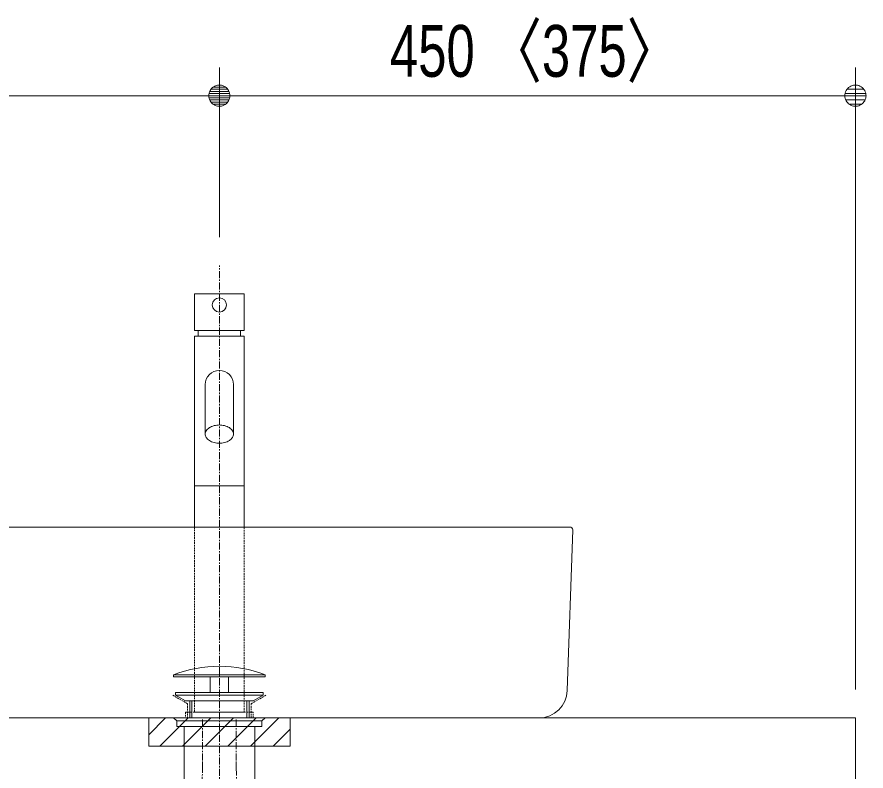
# Model space of a CAD drawing. Units: millimetres, scale not verified. Extents: x -6062 to 6062, y -3045 to 3045.
# Drawn here: x -2311 to -1710, y -1368 to -834 of the extents above; entities that cross this region are included whole.
import ezdxf
from ezdxf.enums import TextEntityAlignment as Align

# ---------------------------------------------------------------- set-up
doc = ezdxf.new("R2010")
doc.units = ezdxf.units.MM
doc.header["$LTSCALE"] = 20
doc.linetypes.add('CHAIN1', pattern=[8, 5, -1, 1, -1])
doc.linetypes.add('DASHED1', pattern=[1.8, 1.2, -0.6])
for name, color, linetype, lineweight in [('0-1_2寸法-1', 7, 'Continuous', 9), ('0-2_0', 7, 'Continuous', 9), ('0-5_5ボウル・キャビネット', 7, 'Continuous', 9), ('0-7_4給排水', 7, 'Continuous', 9)]:
    doc.layers.add(name, color=color, linetype=linetype, lineweight=lineweight)
doc.styles.add('ＭＳ Ｐゴシック', font='')
doc.styles.get('ＭＳ Ｐゴシック').set_extended_font_data('MS PGothic')

# ---------------------------------------------------------------- blocks, each defined once
blk = doc.blocks.new('_Dot')
at = {"layer": '0-2_0'}
for p, q in [((-10, 0), (-20, 0)), ((9.78, 2), (-9.78, 2)), ((7.99, 6), (-7.99, 6)), ((9.16, -3.98), (-9.16, -3.98)), ((6, -7.98), (-6, -7.98))]:
    blk.add_line(p, q, dxfattribs=at)
for points in [[(10, 0), (9.92, 1.25), (9.69, 2.49), (9.3, 3.68), (8.76, 4.82), (8.09, 5.88), (7.29, 6.85), (6.37, 7.71), (5.36, 8.44), (4.26, 9.05), (3.09, 9.51), (1.87, 9.82), (0.63, 9.98), (-0.63, 9.98), (-1.87, 9.82), (-3.09, 9.51), (-4.26, 9.05), (-5.36, 8.44), (-6.37, 7.71), (-7.29, 6.85), (-8.09, 5.88), (-8.76, 4.82), (-9.3, 3.68), (-9.69, 2.49), (-9.92, 1.25), (-10, 0), (0, 0)], [(-10, 0), (-9.92, -1.25), (-9.69, -2.49), (-9.3, -3.68), (-8.76, -4.82), (-8.09, -5.88), (-7.29, -6.85), (-6.37, -7.71), (-5.36, -8.44), (-4.26, -9.05), (-3.09, -9.51), (-1.87, -9.82), (-0.63, -9.98), (0.63, -9.98), (1.87, -9.82), (3.09, -9.51), (4.26, -9.05), (5.36, -8.44), (6.37, -7.71), (7.29, -6.85), (8.09, -5.88), (8.76, -4.82), (9.3, -3.68), (9.69, -2.49), (9.92, -1.25), (10, 0), (0, 0)]]:
    blk.add_lwpolyline(points, close=True, dxfattribs=at)
blk = doc.blocks.new('グループ-10')
at = {"layer": '0-7_4給排水', "linetype": 'CHAIN1'}
blk.add_line((-7600, -41500), (-7600, -20200), dxfattribs=at)
at = {"layer": '0-7_4給排水'}
for p, q in [((-8020, -26360), (-8020, -26600)), ((-7990, -26360), (-7990, -26600)), ((-7210, -26360), (-7210, -26600)), ((-7180, -26360), (-7180, -26600))]:
    blk.add_line(p, q, dxfattribs=at)
for points in [[(-8250, -25990), (-6950, -25990), (-6950, -26020), (-8250, -26020)], [(-7730, -26020), (-7470, -26020), (-7470, -26240), (-7730, -26240)], [(-8220, -26240), (-6980, -26240), (-6980, -26280), (-8220, -26280)], [(-8080, -26360), (-8220, -26280), (-6980, -26280), (-7120, -26360)], [(-8200, -26640), (-8250, -26600), (-6950, -26600), (-7000, -26640)], [(-8200, -26640), (-7000, -26640), (-7000, -26720), (-8200, -26720)], [(-8100, -26720), (-7100, -26720), (-7100, -27800), (-8100, -27800)]]:
    blk.add_lwpolyline(points, close=True, dxfattribs=at)
blk.add_arc((-7600, -27690.4), 1820.4, 69.08018, 110.91982, dxfattribs=at)
blk = doc.blocks.new('グループ-16')
at = {"layer": '0-5_5ボウル・キャビネット'}
for p, q in [((-2640, -23900), (-12560, -23900)), ((-12600, -23941.4), (-12523.1, -26213.5)), ((-2676.9, -26213.5), (-2600, -23941.4)), ((-12123.3, -26600), (-3076.7, -26600))]:
    blk.add_line(p, q, dxfattribs=at)
at = {"layer": '0-5_5ボウル・キャビネット', "linetype": 'DASHED1'}
blk.add_lwpolyline([(-8257.8, -26280), (-8050, -26400), (-8050, -26600), (-7150, -26600), (-7150, -26400), (-6942.2, -26280)], dxfattribs=at)
at = {"layer": '0-5_5ボウル・キャビネット'}
for centre, radius, start, end in [((-12560, -23940), 40, 90, 135.96917), ((-2640, -23940), 40, 44.03083, 90), ((-12560, -23940), 40, 135.96917, 181.93833), ((-2640, -23940), 40, 358.06167, 44.03083), ((-12123.3, -26200), 400, 181.93833, 270), ((-3076.7, -26200), 400, 270, 358.06167)]:
    blk.add_arc(centre, radius, start, end, dxfattribs=at)
blk = doc.blocks.new('グループ-24')
at = {"layer": '0-7_4給排水'}
for p, q in [((-7900, -21120), (-7900, -21200)), ((-7300, -21120), (-7300, -21200)), ((-7250, -23320), (-7950, -23320))]:
    blk.add_line(p, q, dxfattribs=at)
blk.add_lwpolyline([(-7950, -20600), (-7950, -21120), (-7250, -21120), (-7250, -20600)], close=True, dxfattribs=at)
for points in [[(-7250, -23900), (-7250, -21200), (-7950, -21200), (-7950, -23900)], [(-7800, -21885.7), (-7800, -22585.7), (-7799.2, -22597.3), (-7796.7, -22609.1), (-7792.3, -22621.1), (-7786, -22633), (-7777.7, -22644.8), (-7767.4, -22656.1), (-7755.3, -22666.8), (-7741.4, -22676.6), (-7726.1, -22685.5), (-7709.4, -22693.3)], [(-7709.4, -22693.3), (-7691.9, -22699.9), (-7673.6, -22705.3), (-7655, -22709.3), (-7636.4, -22712.1), (-7618, -22713.8), (-7600, -22714.3), (-7582, -22713.8), (-7563.6, -22712.1), (-7545, -22709.3), (-7526.4, -22705.3), (-7508.1, -22699.9), (-7490.6, -22693.3), (-7473.9, -22685.5), (-7458.6, -22676.6), (-7444.7, -22666.8), (-7432.6, -22656.1), (-7422.3, -22644.8), (-7414, -22633), (-7407.7, -22621.1), (-7403.3, -22609.1), (-7400.8, -22597.3), (-7400, -22585.7), (-7400, -21885.7)], [(-7400, -22585.7), (-7400.8, -22574.2), (-7403.3, -22562.3), (-7407.7, -22550.3), (-7414, -22538.4), (-7422.3, -22526.7), (-7432.6, -22515.4), (-7444.7, -22504.7), (-7458.6, -22494.8), (-7473.9, -22485.9), (-7490.6, -22478.1), (-7508.1, -22471.5), (-7526.4, -22466.2), (-7545, -22462.1), (-7563.6, -22459.3), (-7582, -22457.7), (-7600, -22457.2), (-7618, -22457.7), (-7636.4, -22459.3), (-7655, -22462.1), (-7673.6, -22466.2), (-7691.9, -22471.5), (-7709.4, -22478.1), (-7726.1, -22485.9), (-7741.4, -22494.8), (-7755.3, -22504.7), (-7767.4, -22515.4), (-7777.7, -22526.7), (-7786, -22538.4), (-7792.3, -22550.3), (-7796.7, -22562.3), (-7799.2, -22574.2), (-7800, -22585.7)]]:
    blk.add_lwpolyline(points, dxfattribs=at)
at = {"layer": '0-7_4給排水', "linetype": 'DASHED1'}
blk.add_lwpolyline([(-7950, -23900), (-7950, -26520), (-7250, -26520), (-7250, -23900)], dxfattribs=at)
blk.add_lwpolyline([(-8080, -26520), (-8080, -26600), (-7120, -26600), (-7120, -26520)], close=True, dxfattribs=at)
at = {"layer": '0-7_4給排水', "linetype": 'CHAIN1'}
for points in [[(-7840, -27316.7), (-7840, -27204.1), (-7840, -26600)], [(-7360, -27316.7), (-7360, -27204.1), (-7360, -26600)]]:
    blk.add_lwpolyline(points, dxfattribs=at)
at = {"layer": '0-7_4給排水'}
blk.add_circle((-7600, -20760), 100, dxfattribs=at)
for start, end in [(90, 180), (0, 90)]:
    blk.add_arc((-7600, -21885.7), 200, start, end, dxfattribs=at)
at = {"layer": '0-7_4給排水', "linetype": 'CHAIN1'}
for centre, start, end in [((-12564.5, -27316.7), 334.0624, 0), ((-2635.5, -27316.7), 180, 205.9376)]:
    blk.add_arc(centre, 4724.5, start, end, dxfattribs=at)
blk = doc.blocks.new('グループ-28')
at = {"layer": '0-5_5ボウル・キャビネット'}
blk.add_lwpolyline([(-16600, -26600), (1400, -26600), (1400, -27600), (-16600, -27600)], close=True, dxfattribs=at)
blk = doc.blocks.new('グループ-34')
at = {"layer": '0-5_5ボウル・キャビネット'}
blk.add_blockref('グループ-28', (0, 0), dxfattribs=at)
blk = doc.blocks.new('グループ-35')
at = {"layer": '0-5_5ボウル・キャビネット'}
blk.add_blockref('グループ-34', (0, 0), dxfattribs=at)

msp = doc.modelspace()

# ---------------------------------------------------------------- linework, layer by layer
at = {"layer": '0-1_2寸法-1'}
for p, q in [((-2167.5, -990), (-2167.5, -870)), ((-2167.5, -990), (-2167.5, -870)), ((-1717.5, -1310), (-1717.5, -870)), ((-2602.49, -890), (-2182.51, -890)), ((-1732.51, -890), (-2152.49, -890))]:
    msp.add_line(p, q, dxfattribs=at)
at = {"layer": '0-5_5ボウル・キャビネット'}
for p, q in [((-2217.5, -1342), (-2205.5, -1330)), ((-2209.5, -1350), (-2189.5, -1330)), ((-2193.5, -1350), (-2173.5, -1330)), ((-2177.5, -1350), (-2157.5, -1330)), ((-2161.5, -1350), (-2141.5, -1330)), ((-2145.5, -1350), (-2125.5, -1330)), ((-2129.5, -1350), (-2117.5, -1338))]:
    msp.add_line(p, q, dxfattribs=at)
msp.add_lwpolyline([(-2217.5, -1350), (-2217.5, -1330), (-2117.5, -1330), (-2117.5, -1350)], close=True, dxfattribs=at)
at = {"layer": '0-5_5ボウル・キャビネット', "linetype": 'DASHED1'}
msp.add_lwpolyline([(-2217.5, -1350), (-2217.5, -1330), (-2117.5, -1330), (-2117.5, -1350)], close=True, dxfattribs=at)

# ---------------------------------------------------------------- block references
at = {"layer": '0-1_2寸法-1', "xscale": 0.7503418, "yscale": 0.7503418}
for p in [(-2167.5, -890), (-1717.5, -890)]:
    msp.add_blockref('_Dot', p, dxfattribs=at)
at = {"layer": '0-1_2寸法-1', "xscale": 0.7503418, "yscale": 0.7503418, "rotation": 180}
msp.add_blockref('_Dot', (-2167.5, -890), dxfattribs=at)
at = {"layer": '0-5_5ボウル・キャビネット', "xscale": 0.05, "yscale": 0.05}
for name in ['グループ-16', 'グループ-35']:
    msp.add_blockref(name, (-1787.5, 0), dxfattribs=at)
at = {"layer": '0-7_4給排水', "xscale": 0.05, "yscale": 0.05}
for name in ['グループ-10', 'グループ-24']:
    msp.add_blockref(name, (-1787.5, 0), dxfattribs=at)

# ---------------------------------------------------------------- texts
at = {"layer": '0-1_2寸法-1', "style": 'ＭＳ Ｐゴシック', "width": 0.75}
msp.add_text('450 〈375〉', height=36.66, dxfattribs=at).set_placement((-2046.82, -887.65), align=Align.BOTTOM_LEFT)

doc.saveas('drawing.dxf')
